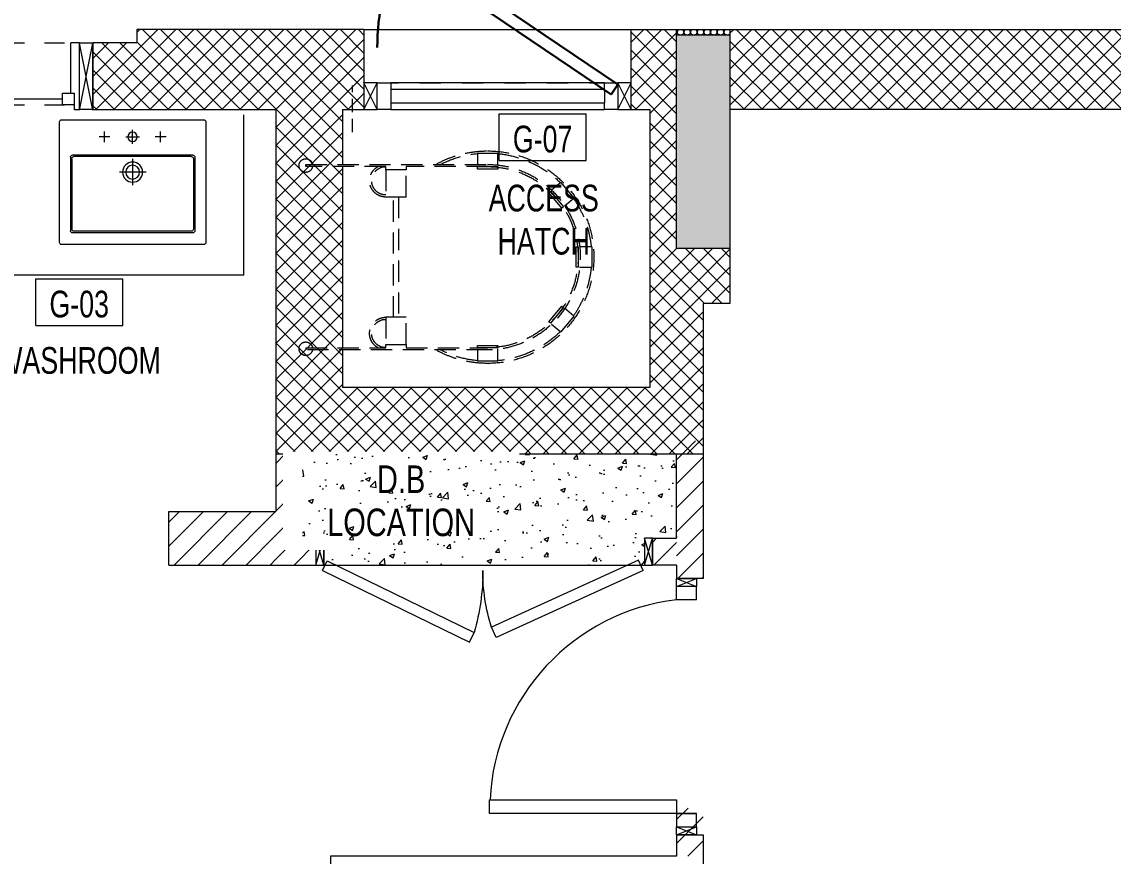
# Model space of a CAD drawing. Header units: millimetres. Extents: x -18512 to 101824, y -95768 to 52898.
# Drawn here: x 19107 to 23193, y -79317 to -76194 of the extents above; entities that cross this region are included whole.
import ezdxf

# ---------------------------------------------------------------- set-up
doc = ezdxf.new("R2010")
doc.units = ezdxf.units.MM
doc.header["$LTSCALE"] = 25
for name, pattern in [('CENTER2', [28.575, 19.05, -3.175, 3.175, -3.175]), ('Dash', [6.35, 3.175, -3.175]), ('Dash 2mm', [3, 2, -1]), ('Dash 3mm', [6, 3, -3]), ('HIDDEN2', [4.7625, 3.175, -1.5875])]:
    doc.linetypes.add(name, pattern=pattern)
doc.layers.get('0').update_dxf_attribs({"color": 254, "lineweight": 0})
for name, color, linetype, lineweight in [('A-AREA-IDEN', 2, 'Continuous', 9), ('A-DETL', 7, 'Continuous', 5), ('A-DETL-INSL', 8, 'Continuous', 9), ('A-DOOR', 31, 'Continuous', 18), ('A-DOOR-OTLN', 6, 'Continuous', 30), ('A-FLOR-OTLN', 6, 'Continuous', 18), ('A-GLAZ', 6, 'Continuous', 9), ('A-GLAZ-FRAM', 6, 'Continuous', 18), ('A-GLAZ-GLAS', 6, 'Continuous', 18), ('Archi-frame', 253, 'Continuous', 9), ('hatch', 252, 'Continuous', 0), ('I-WALL', 2, 'Continuous', 9), ('S-COLS', 6, 'Continuous', 9)]:
    doc.layers.add(name, color=color, linetype=linetype, lineweight=lineweight)
doc.layers.add('AR WALL HATCH', color=8, linetype='Continuous')
doc.styles.add('Arial Narrow_4', font='fi_9001f.ttf', dxfattribs={"width": 0.75, "height": 147.492401})
doc.styles.add('Arial_1', font='arial.ttf', dxfattribs={"width": 0.75, "height": 118.023952})
pattern_1 = [(45, (15109.02, -8529), (-33.67596, 33.67596), []), (135, (15109.02, -8529), (-33.67596, -33.67596), [])]
pattern_2 = [(45, (15109.02, -8529), (-44.90128, 44.90128), [])]

# ---------------------------------------------------------------- blocks, each defined once
blk = doc.blocks.new('C Naga_Louver Door-GAZ - NAGA- Roof Access _AD05_-8534587-GROUND FLOOR PLAN')
at = {"layer": 'A-DOOR', "linetype": 'Dash'}
for p, q in [((-1700, 50), (-2609.4, 50)), ((-2508.4, 50), (-1750, 50))]:
    blk.add_line(p, q, dxfattribs=at)
at = {"layer": 'A-DOOR', "lineweight": 18}
for p, q in [((-2550, 50), (-2600, 50)), ((-2600, 50), (-2600, -50)), ((-2550, 25), (-2550, 50)), ((-1700, 50), (-1750, 50)), ((-1750, 50), (-1750, 25)), ((-1700, -50), (-1700, 50)), ((-2550, -50), (-2550, -25)), ((-1750, -25), (-1750, -50)), ((-2600, -50), (-2550, -50)), ((-1750, -50), (-1700, -50))]:
    blk.add_line(p, q, dxfattribs=at)
at = {"layer": 'A-DOOR'}
for p, q in [((-2550, 50), (-1750, 50)), ((-2550, 25), (-1750, 25)), ((-2550, 25), (-2550, -25)), ((-1750, 25), (-1750, -25)), ((-1750, -25), (-2550, -25)), ((-1750, -50), (-2550, -50))]:
    blk.add_line(p, q, dxfattribs=at)
at = {"layer": 'A-DOOR-OTLN'}
for p, q in [((-2600, 43.6), (-1799.5, 585.6)), ((-1799.5, 585.6), (-1774.5, 548.7)), ((-1774.5, 548.7), (-2575, 6.7)), ((-2575, 6.7), (-2600, 43.6))]:
    blk.add_line(p, q, dxfattribs=at)
blk.add_arc((-2600, 183), 900, 360, 23.8614, dxfattribs=at)
blk = doc.blocks.new('Door_Double_Flush_without vent2 - NAGA- DB Door _WD13_-9053075-GROUND FLOOR PLAN')
at = {"layer": 'A-DOOR', "lineweight": 18}
for p, q in [((-600, -70), (-582.6, -32)), ((-582.6, -32), (-32.9, -283.2)), ((582.6, -34.4), (32.9, -302.7)), ((600, -70), (582.6, -34.4)), ((-600, -70), (-50.3, -321.2)), ((600, -70), (50.3, -338.3)), ((-50.3, -321.2), (-32.9, -283.2)), ((50.3, -338.3), (32.9, -302.7))]:
    blk.add_line(p, q, dxfattribs=at)
for centre, radius, start, end in [((-701.1, -70), 701.4, 342.3033, 0), ((831.9, -70), 832.2, 180, 196.237)]:
    blk.add_arc(centre, radius, start, end, dxfattribs=at)
blk = doc.blocks.new('Cage Ladder - Standard-8758051-GROUND FLOOR PLAN')
at = {"layer": 'hatch', "linetype": 'HIDDEN2', "lineweight": 5}
for p, q in [((-38.1, 1024.8), (-38.1, 1070.3)), ((38.1, 1070.3), (-38.1, 1070.3)), ((38.1, 1070.3), (38.1, 1024.8)), ((-221.4, 1003.6), (-279.7, 954.6)), ((-221.4, 1003.6), (-191.6, 968.2)), ((38.1, 1019.5), (-38.1, 1019.5)), ((-38.1, 1019.5), (-38.1, 1011.6)), ((-38.1, 1011.6), (38.1, 1011.6)), ((38.1, 1011.6), (38.1, 1019.5)), ((191.6, 968.2), (221.3, 1003.6)), ((279.7, 954.7), (221.3, 1003.6)), ((-250.4, 919.7), (-279.7, 954.6)), ((-188.7, 964.7), (-247.1, 915.7)), ((-242, 909.6), (-183.6, 958.6)), ((-183.6, 958.6), (-188.7, 964.7)), ((188.7, 964.7), (183.6, 958.6)), ((183.6, 958.6), (241.9, 909.7)), ((247, 915.7), (188.7, 964.7)), ((279.7, 954.7), (250.4, 919.7)), ((-247.1, 915.7), (-242, 909.6)), ((241.9, 909.7), (247, 915.7)), ((-389.7, 718.7), (-343.3, 718.7)), ((-389.7, 718.7), (-389.7, 642.5)), ((-331, 718.7), (-338.9, 718.7)), ((-338.9, 718.7), (-338.9, 642.5)), ((-331, 642.5), (-331, 718.7)), ((338.9, 718.7), (329.4, 718.7)), ((329.4, 718.7), (329.4, 642.5)), ((338.9, 642.5), (338.9, 718.7)), ((343.3, 718.7), (389.7, 718.7)), ((389.7, 642.5), (389.7, 718.7)), ((-346.9, 680.6), (-346.9, 0)), ((-338.9, 375.8), (-338.9, 680.6)), ((338.9, 680.6), (338.9, 375.8)), ((346.9, 0), (346.9, 680.6)), ((-346.9, 642.5), (-389.7, 642.5)), ((-338.9, 642.5), (-331, 642.5)), ((329.4, 642.5), (338.9, 642.5)), ((389.7, 642.5), (346.9, 642.5)), ((-326.6, 375.8), (-338.9, 375.8)), ((-326.6, 299.6), (-326.6, 375.8)), ((-326.6, 375.8), (-225, 375.8)), ((-225, 375.8), (-225, 299.6)), ((225, 375.8), (326.6, 375.8)), ((225, 375.8), (225, 299.6)), ((338.9, 375.8), (326.6, 375.8)), ((326.6, 375.8), (326.6, 299.6)), ((225, 347.2), (-225, 347.2)), ((-225, 328.2), (225, 328.2)), ((-338.9, 0), (-338.9, 299.6)), ((-338.9, 299.6), (-326.6, 299.6)), ((-225, 299.6), (-326.6, 299.6)), ((326.6, 299.6), (225, 299.6)), ((326.6, 299.6), (338.9, 299.6)), ((338.9, 299.6), (338.9, 0)), ((-338.9, 0), (-346.9, 0)), ((338.9, 0), (346.9, 0))]:
    blk.add_line(p, q, dxfattribs=at)
for centre, radius, start, end in [((0, 680.6), 397.7, 360, 180), ((0, 680.6), 389.7, 95.6298, 124.3751), ((0, 680.6), 389.7, 55.6298, 84.3702), ((0, 680.6), 346.9, 360, 180), ((0, 680.6), 338.9, 0, 180), ((0, 680.6), 389.7, 135.6346, 174.3702), ((0, 680.6), 389.7, 5.6298, 44.3702), ((0, 680.6), 397.7, 180, 209.2782), ((0, 680.6), 397.7, 330.7218, 0), ((0, 680.6), 389.7, 185.629, 206.7804), ((0, 680.6), 389.7, 333.2196, 354.371), ((-285.9, 299.6), 60.9, 208.6086, 360), ((-285.9, 299.6), 53, 180, 0), ((285.9, 299.6), 60.9, 180, 331.3914), ((285.9, 299.6), 53, 180, 360), ((-342.9, 0), 25.4, 98.9893, 270), ((-342.9, 0), 25.4, 270, 81.0107), ((342.9, 0), 25.4, 98.9893, 270), ((342.9, 0), 25.4, 270, 81.0107)]:
    blk.add_arc(centre, radius, start, end, dxfattribs=at)
blk = doc.blocks.new('M_NAGA Room Tag - Room Tag-1756429-GROUND FLOOR PLAN')
at = {"layer": 'A-AREA-IDEN'}
for p, q in [((-3.25, 1.75), (-3.25, -1.75)), ((-3.25, 1.75), (3.25, 1.75)), ((3.25, 1.75), (3.25, -1.75)), ((-3.25, -1.75), (3.25, -1.75))]:
    blk.add_line(p, q, dxfattribs=at)
blk = doc.blocks.new('F  Fixed - 60 x 270-9060086-GROUND FLOOR PLAN')
at = {"layer": 'A-GLAZ', "linetype": 'Dash 3mm', "lineweight": 18}
for p, q in [((-281, 120), (281, 120)), ((-253.1, 120), (-281, 120)), ((-281, -112), (300, -112)), ((-247.8, -112), (-281, -112))]:
    blk.add_line(p, q, dxfattribs=at)
at = {"layer": 'A-GLAZ-FRAM'}
for p, q in [((-300, 139), (-281, 139)), ((-281, 139), (-281, 76)), ((281, 139), (281, 76)), ((298.9, 139), (281, 139)), ((-281, 120), (-237, 120)), ((-237, 120), (-237, 76)), ((237, 120), (237, 76)), ((281, 120), (237, 120)), ((-281, 76), (-237, 76)), ((-268, 76), (-268, -112)), ((237, 76), (281, 76)), ((268, 76), (268, -112)), ((-300, -112), (-268, -112)), ((300, -112), (268, -112))]:
    blk.add_line(p, q, dxfattribs=at)
at = {"layer": 'A-GLAZ-GLAS'}
blk.add_line((-237, 98), (237, 98), dxfattribs=at)
blk = doc.blocks.new('031555030')
at = {"color": 8, "linetype": 'CENTER2', "ltscale": 30}
for p, q in [((170.6, 381.9), (170.6, 421.9)), ((275.6, 375.9), (275.6, 427.9)), ((380.6, 381.9), (380.6, 421.9)), ((150.6, 401.9), (190.6, 401.9)), ((301.6, 401.9), (249.6, 401.9)), ((360.6, 401.9), (400.6, 401.9)), ((275.6, 319.4), (275.6, 220.8)), ((224.9, 270.1), (324.8, 270.1))]:
    blk.add_line(p, q, dxfattribs=at)
at = {"linetype": 'Continuous'}
for p, q in [((50.6, 333.7), (500.5, 333.7)), ((55.8, 328.1), (495.4, 328.1)), ((42.6, 325.7), (42.6, 50.4)), ((47.8, 320.1), (47.8, 56.6)), ((503.4, 320.1), (503.4, 56.6)), ((508.5, 325.7), (508.5, 50.4)), ((50.6, 42.4), (500.5, 42.4)), ((55.8, 48.6), (495.4, 48.6))]:
    blk.add_line(p, q, dxfattribs=at)
blk.add_lwpolyline([(8, 465), (542, 465, -0.414214), (550, 457), (550, 8, -0.414214), (542, 0), (8, 0, -0.414214), (0, 8), (0, 457, -0.414214)], format="xyb", close=True)
for centre, radius in [((275.6, 401.9), 17.5), ((275.6, 270.1), 37.5), ((275.6, 270.1), 26)]:
    blk.add_circle(centre, radius, dxfattribs=at)
for centre, start, end in [((50.6, 325.7), 90, 180), ((55.8, 320.1), 90, 180), ((495.4, 320.1), 0, 90), ((500.5, 325.7), 0, 90), ((50.6, 50.4), 180, 270), ((55.8, 56.6), 180, 270), ((495.4, 56.6), 270, 0), ((500.5, 50.4), 270, 0)]:
    blk.add_arc(centre, 8, start, end, dxfattribs=at)

msp = doc.modelspace()

# ---------------------------------------------------------------- hatches: boundary and pattern name
at = {"layer": 'AR WALL HATCH', "lineweight": 5, "ltscale": 25}
h = msp.add_hatch(dxfattribs=at)
h.set_pattern_fill('ANSI37', color=256, scale=15, style=0)
h.set_pattern_definition(pattern_1)
h.paths.add_polyline_path([(19373.1, -76522.4), (19373.1, -76272.4), (19538.1, -76272.4), (19538.1, -76222.4), (20388.1, -76222.4), (20388.1, -76522.4), (20308.1, -76522.4), (20308.1, -77562.4), (21458.1, -77562.4), (21458.1, -76522.4), (21388.1, -76522.4), (21388.1, -76222.4), (21558.1, -76222.4), (21558.1, -77042.4), (21758.1, -77042.4), (21758.1, -77247.4), (21658.1, -77248.4), (21658.1, -77562.4), (21558.1, -77562.4), (21558.1, -77812.4), (20058.1, -77812.4), (20058.1, -76522.4)])
h.paths.add_polyline_path([(18673.1, -76272.4), (18673.1, -76522.4), (18408.1, -76522.4), (18408.1, -76222.4), (18638.1, -76222.4), (18638.1, -76272.4)])
h = msp.add_hatch(dxfattribs=at)
h.set_pattern_fill('ANSI37', color=256, scale=15, style=0)
h.set_pattern_definition(pattern_1)
h.paths.add_polyline_path([(21758.1, -76222.4), (25518.1, -76222.4), (25518.1, -76522.4), (21758.1, -76522.4)])
h = msp.add_hatch(dxfattribs=at)
h.set_pattern_fill('ANSI37', color=256, scale=15, style=0)
h.set_pattern_definition(pattern_1)
h.paths.add_polyline_path([(21658.1, -77812.4), (21558.1, -77812.4), (21558.1, -77562.4), (21658.1, -77562.4)])
h = msp.add_hatch(dxfattribs=at)
h.set_pattern_fill('ANSI31', color=256, scale=20, style=0)
h.set_pattern_definition([(45, (15109.02, -8579), (-44.90128, 44.90128), [])])
h.paths.add_polyline_path([(21558.1, -79137.4), (21633.1, -79137.4), (21658.1, -79137.4), (21658.1, -79167.4), (21658.1, -79317.4), (21558.1, -79317.4), (21558.1, -79267.4)])
h.paths.add_polyline_path([(21558.1, -77762.4), (21658.1, -77762.4), (21658.1, -78227.4), (21658.1, -78277.4), (21633.1, -78277.4), (21558.1, -78277.4)])
h = msp.add_hatch(dxfattribs=at)
h.set_pattern_fill('ANSI31', color=256, scale=20, style=0)
h.set_pattern_definition(pattern_2)
h.paths.add_polyline_path([(20058.1, -77812.4), (20158.1, -77812.4), (20158.1, -78127.4), (20058.1, -78127.4), (20058.1, -77832.4)], flags=0)
h = msp.add_hatch(dxfattribs=at)
h.set_pattern_fill('ANSI31', color=256, scale=20, style=0)
h.set_pattern_definition(pattern_2)
h.paths.add_polyline_path([(19658.1, -78227.4), (19658.1, -78027.4), (20058.1, -78027.4), (20058.1, -78227.4)])
h = msp.add_hatch(dxfattribs=at)
h.set_pattern_fill('ANSI31', color=256, scale=20, style=0)
h.set_pattern_definition(pattern_2)
h.paths.add_polyline_path([(21468.1, -78127.4), (21558.1, -78127.4), (21558.1, -78227.4), (21468.1, -78227.4), (21468.1, -78177.4)])
h.paths.add_polyline_path([(20158.1, -78127.4), (20208.1, -78127.4), (20208.1, -78227.4), (20058.1, -78227.4), (20058.1, -78127.4)])
at = {"layer": 'S-COLS'}
msp.add_hatch(color=252, dxfattribs=at).paths.add_polyline_path([(21758.1, -76242.4), (21758.1, -77042.4), (21558.1, -77042.4), (21558.1, -76242.4)], flags=0)

# ---------------------------------------------------------------- linework, layer by layer
at = {"color": 252, "lineweight": 9}
for q in [(19938.1, -76542.4), (18108.1, -77142.4)]:
    msp.add_line((19938.1, -77142.4), q, dxfattribs=at)
at = {"layer": 'A-DETL', "linetype": 'Dash 2mm'}
msp.add_line((20345.6, -76607.2), (20345.6, -76432.2), dxfattribs=at)
at = {"layer": 'A-DETL-INSL', "color": 1}
msp.add_lwpolyline([(21558.1, -76222.6), (21758.1, -76222.4)], dxfattribs=at)
at = {"layer": 'A-DETL-INSL'}
for points in [[(21560.6, -76234), (21560.6, -76230.7), (21559.6, -76227.5), (21558.1, -76224.4)], [(21564.1, -76222.4), (21562.1, -76226.2), (21560.6, -76230), (21560.6, -76234)], [(21585.6, -76234), (21585.6, -76230), (21584.1, -76226.2), (21582.1, -76222.4)], [(21589.1, -76222.4), (21587.1, -76226.2), (21585.6, -76230), (21585.6, -76234)], [(21610.6, -76234), (21610.6, -76230), (21609.1, -76226.2), (21607.1, -76222.4)], [(21614.1, -76222.4), (21612.1, -76226.2), (21610.6, -76230), (21610.6, -76234)], [(21635.6, -76234), (21635.6, -76230), (21634.1, -76226.2), (21632.1, -76222.4)], [(21639.1, -76222.4), (21637.1, -76226.2), (21635.6, -76230), (21635.6, -76234)], [(21660.6, -76234), (21660.6, -76230), (21659.1, -76226.2), (21657.1, -76222.4)], [(21664.1, -76222.4), (21662.1, -76226.2), (21660.6, -76230), (21660.6, -76234)], [(21685.6, -76234), (21685.6, -76230), (21684.1, -76226.2), (21682.1, -76222.4)], [(21689.1, -76222.4), (21687.1, -76226.2), (21685.6, -76230), (21685.6, -76234)], [(21710.6, -76234), (21710.6, -76230), (21709.1, -76226.2), (21707.1, -76222.4)], [(21714.1, -76222.4), (21712.1, -76226.2), (21710.6, -76230), (21710.6, -76234)], [(21735.6, -76234), (21735.6, -76230), (21734.1, -76226.2), (21732.1, -76222.4)], [(21739.1, -76222.4), (21737.1, -76226.2), (21735.6, -76230), (21735.6, -76234)], [(21758.1, -76224.4), (21757.8, -76223.7), (21757.5, -76223), (21757.1, -76222.4)], [(21558.1, -76238.5), (21559.6, -76237.1), (21560.6, -76235.5), (21560.6, -76234)], [(21560.6, -76234), (21560.6, -76237.9), (21573.1, -76246.8), (21585.6, -76237.9), (21585.6, -76234)], [(21585.6, -76234), (21585.6, -76237.9), (21598.1, -76246.8), (21610.6, -76237.9), (21610.6, -76234)], [(21610.6, -76234), (21610.6, -76237.9), (21623.1, -76246.8), (21635.6, -76237.9), (21635.6, -76234)], [(21635.6, -76234), (21635.6, -76237.9), (21648.1, -76246.8), (21660.6, -76237.9), (21660.6, -76234)], [(21660.6, -76234), (21660.6, -76237.9), (21673.1, -76246.8), (21685.6, -76237.9), (21685.6, -76234)], [(21685.6, -76234), (21685.6, -76237.9), (21698.1, -76246.8), (21710.6, -76237.9), (21710.6, -76234)], [(21710.6, -76234), (21710.6, -76237.9), (21723.1, -76246.8), (21735.6, -76237.9), (21735.6, -76234)]]:
    msp.add_open_spline(points, degree=3, dxfattribs=at)
msp.add_open_spline([(21735.6, -76234), (21735.6, -76237.9), (21745.6, -76245), (21755.7, -76240.7), (21758.1, -76238.6)], degree=3, knots=[0, 0, 0, 0, 1.414214, 2.274621, 2.274621, 2.274621, 2.274621], dxfattribs=at)
at = {"layer": 'A-DOOR', "lineweight": 18}
for p, q in [((21558.1, -78357.4), (21558.1, -78307.4)), ((21633.1, -78357.4), (21633.1, -78307.4)), ((21633.1, -78357.4), (21558.1, -78357.4)), ((20858.4, -79157.4), (20858.4, -79106.4)), ((20858.4, -79106.4), (21558.1, -79106.4)), ((21558.1, -79106.4), (21558.1, -79157.4)), ((21558.1, -79157.4), (20858.4, -79157.4)), ((21633.1, -79157.4), (21558.1, -79157.4)), ((21558.1, -79157.4), (21558.1, -79207.4)), ((21558.1, -79157.4), (21633.1, -79157.4)), ((21633.1, -79207.4), (21633.1, -79157.4))]:
    msp.add_line(p, q, dxfattribs=at)
at = {"layer": 'A-DOOR'}
msp.add_arc((21652.3, -79145), 793.3, 96.8205, 177.2052, dxfattribs=at)
at = {"layer": 'A-FLOR-OTLN'}
msp.add_line((20388.1, -76222.4), (21388.1, -76222.4), dxfattribs=at)
at = {"layer": 'Archi-frame', "color": 252}
for points in [[(19323.1, -76272.4), (19373.1, -76272.4), (19373.1, -76522.4), (19323.1, -76522.4)], [(20438.1, -76422.4), (20388.1, -76422.4), (20388.1, -76522.4), (20438.1, -76522.4)], [(21388.1, -76422.4), (21338.1, -76422.4), (21338.1, -76522.4), (21388.1, -76522.4)], [(20208.1, -78227.4), (20238.1, -78227.4), (20238.1, -78127.4), (20208.1, -78127.4)], [(21438.1, -78227.4), (21468.1, -78227.4), (21468.1, -78127.4), (21438.1, -78127.4)], [(21558.1, -78307.4), (21558.1, -78277.4), (21633.1, -78277.4), (21633.1, -78307.4)], [(21558.1, -79237.4), (21558.1, -79207.4), (21633.1, -79207.4), (21633.1, -79237.4)]]:
    msp.add_lwpolyline(points, close=True, dxfattribs=at)
for points in [[(19322.5, -76274.1), (19372.5, -76524.1)], [(19372.5, -76274.1), (19322.5, -76524.1)], [(20438.1, -76522.4), (20388.1, -76422.4)], [(20388.1, -76522.4), (20438.1, -76422.4)], [(21388.1, -76522.4), (21338.1, -76422.4)], [(21338.1, -76522.4), (21388.1, -76422.4)], [(20208.1, -78227.4), (20238.1, -78127.4)], [(20238.1, -78227.4), (20208.1, -78127.4)], [(21438.1, -78227.4), (21468.1, -78127.4)], [(21468.1, -78227.4), (21438.1, -78127.4)], [(21558.1, -78277.4), (21633.1, -78307.4)], [(21558.1, -78307.4), (21633.1, -78277.4)], [(21558.1, -79207.4), (21633.1, -79237.4)], [(21558.1, -79237.4), (21633.1, -79207.4)]]:
    msp.add_lwpolyline(points, dxfattribs=at)
at = {"layer": 'hatch', "ltscale": 25}
msp.add_lwpolyline([(20238.1, -78227.4), (21438.1, -78227.4)], dxfattribs=at)
at = {"layer": 'I-WALL'}
for p, q in [((20388.1, -76222.4), (20388.1, -76522.4)), ((21388.1, -76222.4), (21558.1, -76222.4)), ((21388.1, -76522.4), (21388.1, -76222.4)), ((21558.1, -76242.4), (21558.1, -76222.4)), ((21758.1, -76222.4), (25518.1, -76222.4)), ((21758.1, -76222.4), (21758.1, -77248.4)), ((19373.1, -76522.4), (20058.1, -76522.4)), ((20058.1, -76522.4), (20058.1, -78027.4)), ((20308.1, -76522.4), (20308.1, -76727.8)), ((20308.1, -76522.4), (20388.1, -76522.4)), ((21388.1, -76522.4), (21458.1, -76522.4)), ((21458.1, -76522.4), (21458.1, -77562.4)), ((25847.3, -76522.4), (21758.1, -76522.4)), ((20308.1, -76735.8), (20308.1, -77413.6)), ((21758.1, -77248.4), (21658.1, -77248.4)), ((21658.1, -77248.4), (21658.1, -78277.4)), ((20308.1, -77421.6), (20308.1, -77562.4)), ((21458.1, -77562.4), (20308.1, -77562.4)), ((21658.1, -77812.4), (20058.1, -77812.4)), ((20158.1, -77812.4), (20158.1, -78127.4)), ((21558.1, -78127.4), (21558.1, -77812.4)), ((19658.1, -78227.4), (19658.1, -78027.4)), ((19658.1, -78027.4), (20058.1, -78027.4)), ((20158.1, -78127.4), (20208.1, -78127.4)), ((20208.1, -78127.4), (20208.1, -78227.4)), ((20238.1, -78127.4), (20238.1, -78227.4)), ((21468.1, -78127.4), (21468.1, -78227.4)), ((21468.1, -78127.4), (21558.1, -78127.4)), ((19658.1, -78227.4), (20208.1, -78227.4)), ((21558.1, -78227.4), (21468.1, -78227.4)), ((21558.1, -78227.4), (21558.1, -78277.4)), ((21658.1, -78277.4), (21558.1, -78277.4)), ((21558.1, -79237.4), (21558.1, -79317.4)), ((21558.1, -79237.4), (21658.1, -79237.4)), ((21658.1, -79237.4), (21658.1, -79348.4)), ((20263.4, -79317.4), (20263.4, -79367.4)), ((21558.1, -79317.4), (20263.4, -79317.4))]:
    msp.add_line(p, q, dxfattribs=at)
for points in [[(20388.1, -76222.4), (19538.1, -76222.4), (19538.1, -76272.4), (19373.1, -76272.4)], [(19373.1, -76522.4), (19373.1, -76272.4)]]:
    msp.add_lwpolyline(points, dxfattribs=at)
at = {"layer": 'S-COLS', "color": 8}
for p, q in [((21558.1, -76242.4), (21758.1, -76242.4)), ((21558.1, -77042.4), (21558.1, -76242.4)), ((21758.1, -76242.4), (21758.1, -77042.4)), ((21758.1, -77042.4), (21558.1, -77042.4))]:
    msp.add_line(p, q, dxfattribs=at)

# ---------------------------------------------------------------- block references
at = {"color": 252, "lineweight": 9, "extrusion": (0, 0, -1), "zscale": -1}
msp.add_blockref('031555030', (-19797.7, -77026.4), dxfattribs=at)
at = {"xscale": -1, "rotation": 269.9999999999997}
msp.add_blockref('Cage Ladder - Standard-8758051-GROUND FLOOR PLAN', (20170.4, -77074.7), dxfattribs=at)
at = {"layer": 'A-AREA-IDEN', "lineweight": 18, "xscale": -49.99999999999998, "yscale": 49.99999999999998, "zscale": 49.99999999999998, "rotation": 180}
for p in [(21057.3, -76625.5), (19322.6, -77243.7)]:
    msp.add_blockref('M_NAGA Room Tag - Room Tag-1756429-GROUND FLOOR PLAN', p, dxfattribs=at)
at = {"layer": 'A-DOOR', "xscale": -1}
for name, p in [('C Naga_Louver Door-GAZ - NAGA- Roof Access _AD05_-8534587-GROUND FLOOR PLAN', (18738.1, -76472.4)), ('Door_Double_Flush_without vent2 - NAGA- DB Door _WD13_-9053075-GROUND FLOOR PLAN', (20833.1, -78177.4))]:
    msp.add_blockref(name, p, dxfattribs=at)
at = {"layer": 'A-GLAZ', "xscale": -1, "rotation": 180}
msp.add_blockref('F  Fixed - 60 x 270-9060086-GROUND FLOOR PLAN', (19023.1, -76384.4), dxfattribs=at)

# ---------------------------------------------------------------- texts
at = {"layer": 'A-AREA-IDEN', "lineweight": 18, "char_height": 100, "width": 747, "attachment_point": 8, "line_spacing_factor": 0.968573, "style": 'Arial Narrow_4'}
for s, insert in [('G-07', (21056.9, -76683.9)), ('ACCESS\\PHATCH', (21061.1, -77066.4)), ('G-03', (19322.2, -77301.7)), ('WASHROOM', (19321.5, -77512.8))]:
    msp.add_mtext(s, dxfattribs=dict(at, insert=insert))

# ---------------------------------------------------------------- next in the draw order: texts
at = {"layer": 'A-AREA-IDEN', "insert": (20527.2, -77854.3), "char_height": 103.27, "width": 781.2, "attachment_point": 2, "line_spacing_factor": 0.938532, "style": 'Arial_1', "bg_fill": 2}
msp.add_mtext('D.B\\PLOCATION', dxfattribs=at)

# ---------------------------------------------------------------- next in the draw order: hatches: boundary and pattern name
at = {"layer": 'hatch', "ltscale": 25}
h = msp.add_hatch(dxfattribs=at)
h.set_pattern_fill('AR-CONC', color=256, angle=360)
h.set_pattern_definition([(50, (15139.02, -12074.77), (182.18467, -15.9391), [19.05, -209.55]), (355, (15139.02, -12074.77), (-35.2434, 191.05685), [15.24, -167.6406]), (100.45144, (15154.2, -12076.1), (146.94125, 175.11775), [16.19, -178.09024]), (46.1842, (15139.02, -12023.97), (271.07904, -42.0423), [28.575, -314.325]), (96.63556, (15161.6, -12027.47), (237.4041, 247.4261), [24.285, -267.1356]), (351.18415, (15139.02, -12023.97), (237.4041, 247.4261), [22.86, -251.4597]), (21, (15164.42, -12036.67), (151.6144, -102.2652), [19.05, -209.55]), (326, (15164.42, -12036.67), (61.80203, 184.18797), [15.24, -167.64]), (71.45144, (15177.05, -12045.19), (213.4164, 81.92277), [16.19, -178.08994]), (37.5, (15139.02, -12074.77), (3.088603, 84.55504), [0, -165.608, 0, -170.18, 0, -168.275]), (7.5, (15139.02, -12074.77), (66.81966, 100.18057), [0, -97.028, 0, -161.798, 0, -64.135]), (327.5, (15082.38, -12074.77), (135.590595, -5.728744), [0, -63.5, 0, -198.12, 0, -262.89]), (317.5, (15056.98, -12074.77), (148.12918, 25.4265), [0, -82.55, 0, -131.572, 0, -186.69])])
h.paths.add_polyline_path([(21558.1, -77812.4), (20158.1, -77812.4), (20158.1, -78127.4), (20238.1, -78127.4), (20237.5, -78227.4), (21438.1, -78227.4), (21438.1, -78127.4), (21558.1, -78127.4)])

doc.saveas('drawing.dxf')
